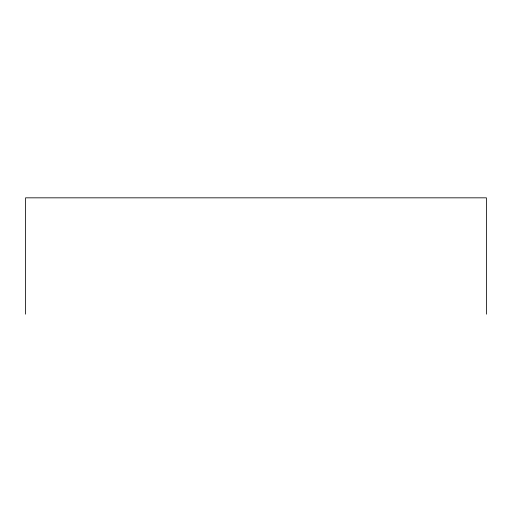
<?xml version="1.0" encoding="UTF-8"?>
<svg xmlns="http://www.w3.org/2000/svg" width="512" height="512" viewBox="0 0 512 512"><rect width="100%" height="100%" fill="white"/><g stroke="black" fill="none" stroke-linecap="round" stroke-linejoin="round"><path stroke-width="0.77" d="M486.4 314.17L486.4 197.83L25.6 197.83L25.6 314.17"/></g></svg>
